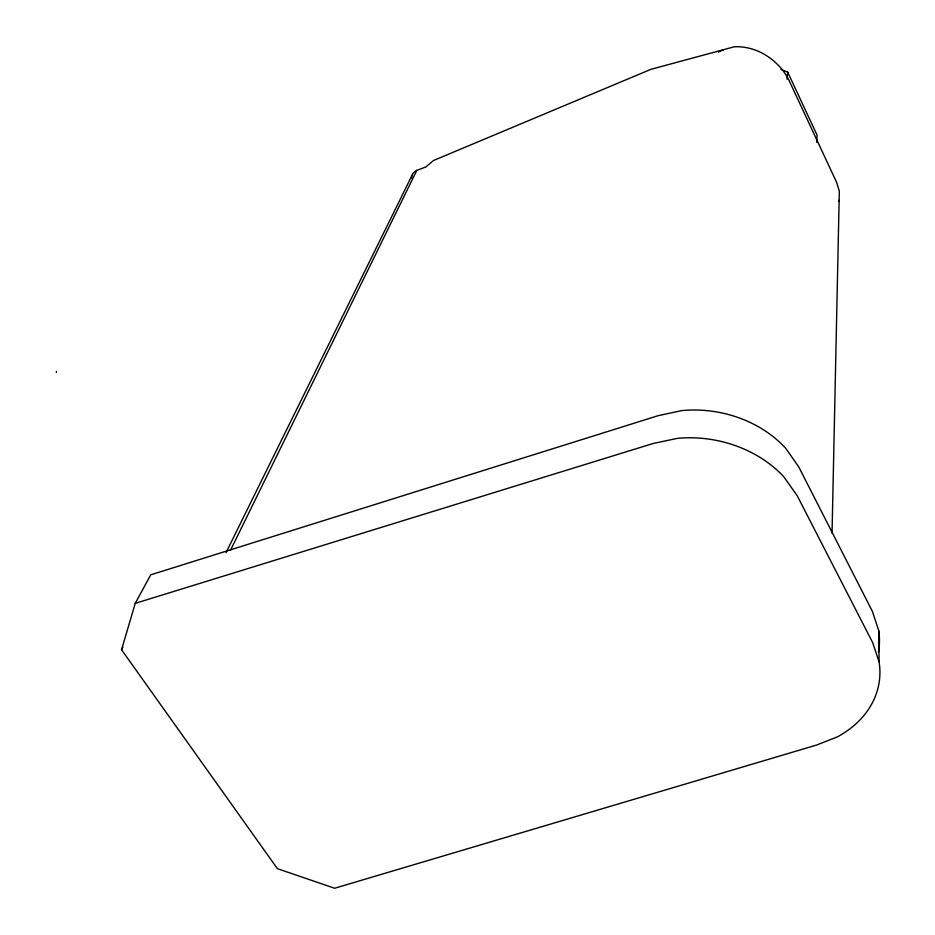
<?xml version="1.0" encoding="UTF-8"?>
<svg xmlns="http://www.w3.org/2000/svg" width="935" height="935" viewBox="0 0 935 935"><rect width="100%" height="100%" fill="white"/><g stroke="black" fill="none" stroke-linecap="round" stroke-linejoin="round"><path stroke-width="1.4" d="M832.045 533.137L839.326 191.207L836.696 182.512L788.813 79.931C778.633 60.039 757.023 45.757 734.396 46.75L650.982 69.307L433.454 160.528L425.892 166.944L416.823 170.369A10.355 9.105 26.1 0 0 411.575 177.849M816.722 142.307L817.073 135.131L787.679 72.077L781.017 69.435M787.036 79.253L787.679 72.077M121.55 649.755L135.248 603.344L150.71 574.838L658.088 415.701L681.662 410.617A108.659 88.86 9.2 0 1 785.552 448.099L798.712 466.834L872.402 611.408L878.666 630.435L879.099 661.945A107.876 83.472 7.5 0 1 837.421 736.85L816.909 744.95L334.636 888.25L277.403 868.673L121.55 649.755L122.894 647.23M838.999 201.329L839.338 200.172M230.513 550.236L416.823 170.369M226.001 552.678L411.973 175.488M56.451 371.394L56.345 372.481M718.571 52.033L723.854 49.59M135.248 603.344L653.214 443.47L677.337 438.363A111.242 90.122 9.4 0 1 783.752 476.721L797.239 495.784L872.694 642.637L879.099 661.945M878.666 630.435A105.456 82.444 7.3 0 1 878.444 652.221"/></g></svg>
